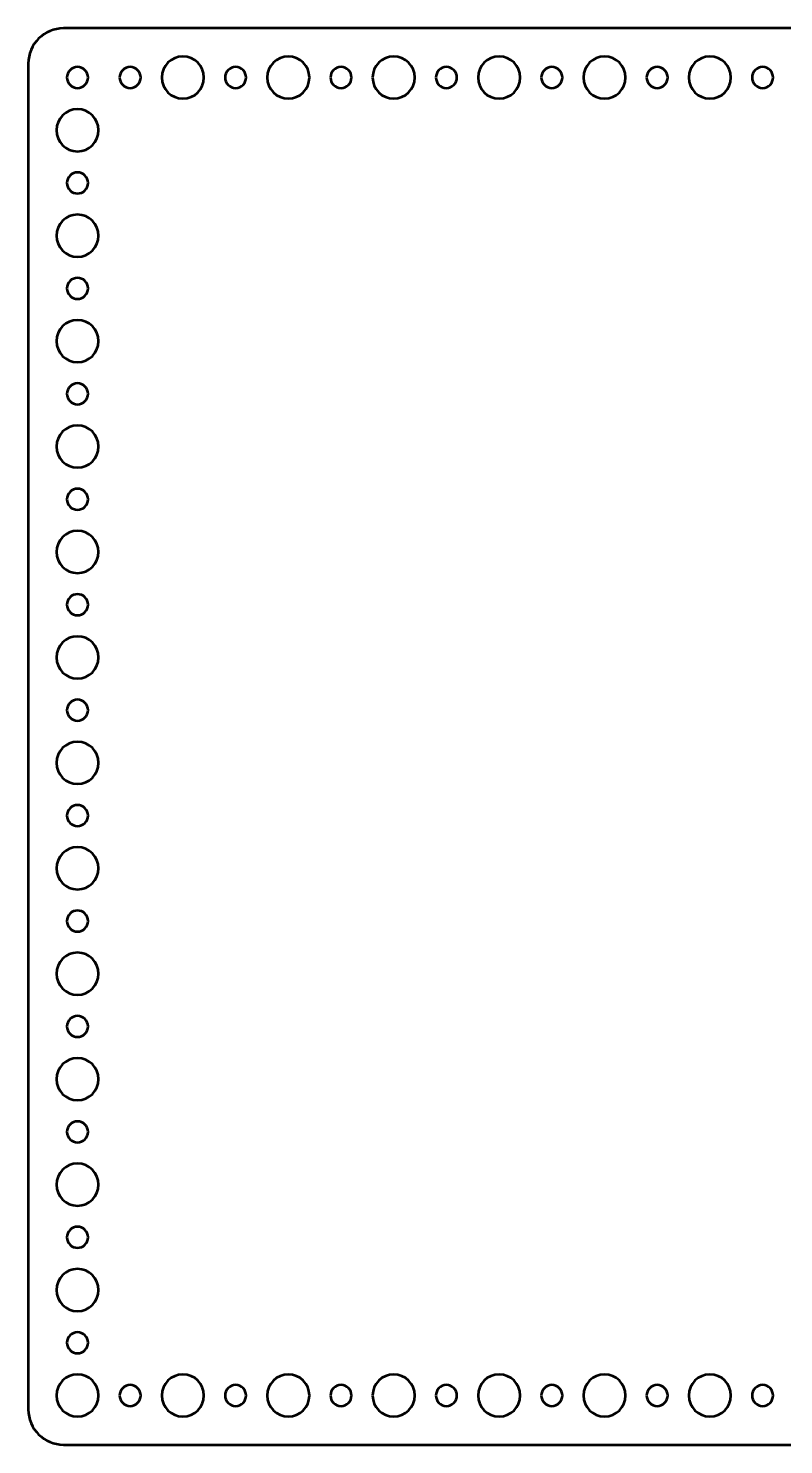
# Model space of a CAD drawing. Header units: centimetres. Extents: x -10.4 to 10.4, y -10.1 to 10.1.
# Drawn here: x -10.45 to 0.3, y -10.07 to 10.07 of the extents above; entities that cross this region are included whole.
import ezdxf

# ---------------------------------------------------------------- set-up
doc = ezdxf.new("R2010")
doc.units = ezdxf.units.CM
doc.header["$MEASUREMENT"] = 0
doc.layers.add('Layer 1', color=7, linetype='Continuous')

msp = doc.modelspace()

# ---------------------------------------------------------------- linework, layer by layer
at = {"layer": 'Layer 1', "lineweight": 53}
for points, knots in [([(9.95, -10.075), (9.95, -10.075), (-9.95, -10.075), (-9.95, -10.075), (-9.95, -10.075), (-10.22614, -10.075), (-10.45, -9.85114), (-10.45, -9.575), (-10.45, -9.575), (-10.45, -9.575), (-10.45, 9.575), (-10.45, 9.575), (-10.45, 9.575), (-10.45, 9.85114), (-10.22614, 10.075), (-9.95, 10.075), (-9.95, 10.075), (-9.95, 10.075), (9.95, 10.075), (9.95, 10.075), (9.95, 10.075), (10.22614, 10.075), (10.45, 9.85114), (10.45, 9.575), (10.45, 9.575), (10.45, 9.575), (10.45, -9.575), (10.45, -9.575), (10.45, -9.575), (10.45, -9.85114), (10.22614, -10.075), (9.95, -10.075)], [0, 0, 0, 0, 0.11111111, 0.11111111, 0.11111111, 0.11111111, 0.22222222, 0.22222222, 0.22222222, 0.22222222, 0.33333333, 0.33333333, 0.33333333, 0.33333333, 0.44444444, 0.44444444, 0.44444444, 0.44444444, 0.55555556, 0.55555556, 0.55555556, 0.55555556, 0.66666667, 0.66666667, 0.66666667, 0.66666667, 0.77777778, 0.77777778, 0.77777778, 0.77777778, 1, 1, 1, 1]), ([(-8.55, 9.375), (-8.55, 9.54069), (-8.41569, 9.675), (-8.25, 9.675), (-8.25, 9.675), (-8.08431, 9.675), (-7.95, 9.54069), (-7.95, 9.375), (-7.95, 9.375), (-7.95, 9.20931), (-8.08431, 9.075), (-8.25, 9.075), (-8.25, 9.075), (-8.41569, 9.075), (-8.55, 9.20931), (-8.55, 9.375)], [0, 0, 0, 0, 0.2, 0.2, 0.2, 0.2, 0.4, 0.4, 0.4, 0.4, 0.6, 0.6, 0.6, 0.6, 1, 1, 1, 1]), ([(-7.05, 9.375), (-7.05, 9.54069), (-6.91569, 9.675), (-6.75, 9.675), (-6.75, 9.675), (-6.58431, 9.675), (-6.45, 9.54069), (-6.45, 9.375), (-6.45, 9.375), (-6.45, 9.20931), (-6.58431, 9.075), (-6.75, 9.075), (-6.75, 9.075), (-6.91569, 9.075), (-7.05, 9.20931), (-7.05, 9.375)], [0, 0, 0, 0, 0.2, 0.2, 0.2, 0.2, 0.4, 0.4, 0.4, 0.4, 0.6, 0.6, 0.6, 0.6, 1, 1, 1, 1]), ([(-5.55, 9.375), (-5.55, 9.54069), (-5.41569, 9.675), (-5.25, 9.675), (-5.25, 9.675), (-5.08431, 9.675), (-4.95, 9.54069), (-4.95, 9.375), (-4.95, 9.375), (-4.95, 9.20931), (-5.08431, 9.075), (-5.25, 9.075), (-5.25, 9.075), (-5.41569, 9.075), (-5.55, 9.20931), (-5.55, 9.375)], [0, 0, 0, 0, 0.2, 0.2, 0.2, 0.2, 0.4, 0.4, 0.4, 0.4, 0.6, 0.6, 0.6, 0.6, 1, 1, 1, 1]), ([(-4.05, 9.375), (-4.05, 9.54069), (-3.91569, 9.675), (-3.75, 9.675), (-3.75, 9.675), (-3.58431, 9.675), (-3.45, 9.54069), (-3.45, 9.375), (-3.45, 9.375), (-3.45, 9.20931), (-3.58431, 9.075), (-3.75, 9.075), (-3.75, 9.075), (-3.91569, 9.075), (-4.05, 9.20931), (-4.05, 9.375)], [0, 0, 0, 0, 0.2, 0.2, 0.2, 0.2, 0.4, 0.4, 0.4, 0.4, 0.6, 0.6, 0.6, 0.6, 1, 1, 1, 1]), ([(-2.55, 9.375), (-2.55, 9.54069), (-2.41569, 9.675), (-2.25, 9.675), (-2.25, 9.675), (-2.08431, 9.675), (-1.95, 9.54069), (-1.95, 9.375), (-1.95, 9.375), (-1.95, 9.20931), (-2.08431, 9.075), (-2.25, 9.075), (-2.25, 9.075), (-2.41569, 9.075), (-2.55, 9.20931), (-2.55, 9.375)], [0, 0, 0, 0, 0.2, 0.2, 0.2, 0.2, 0.4, 0.4, 0.4, 0.4, 0.6, 0.6, 0.6, 0.6, 1, 1, 1, 1]), ([(-1.05, 9.375), (-1.05, 9.54069), (-0.91569, 9.675), (-0.75, 9.675), (-0.75, 9.675), (-0.58431, 9.675), (-0.45, 9.54069), (-0.45, 9.375), (-0.45, 9.375), (-0.45, 9.20931), (-0.58431, 9.075), (-0.75, 9.075), (-0.75, 9.075), (-0.91569, 9.075), (-1.05, 9.20931), (-1.05, 9.375)], [0, 0, 0, 0, 0.2, 0.2, 0.2, 0.2, 0.4, 0.4, 0.4, 0.4, 0.6, 0.6, 0.6, 0.6, 1, 1, 1, 1]), ([(-9.75, 9.225), (-9.83284, 9.225), (-9.9, 9.29216), (-9.9, 9.375), (-9.9, 9.375), (-9.9, 9.45784), (-9.83284, 9.525), (-9.75, 9.525), (-9.75, 9.525), (-9.66716, 9.525), (-9.6, 9.45784), (-9.6, 9.375), (-9.6, 9.375), (-9.6, 9.29216), (-9.66716, 9.225), (-9.75, 9.225)], [0, 0, 0, 0, 0.2, 0.2, 0.2, 0.2, 0.4, 0.4, 0.4, 0.4, 0.6, 0.6, 0.6, 0.6, 1, 1, 1, 1]), ([(-9.15, 9.375), (-9.15, 9.45784), (-9.08284, 9.525), (-9, 9.525), (-9, 9.525), (-8.91716, 9.525), (-8.85, 9.45784), (-8.85, 9.375), (-8.85, 9.375), (-8.85, 9.29216), (-8.91716, 9.225), (-9, 9.225), (-9, 9.225), (-9.08284, 9.225), (-9.15, 9.29216), (-9.15, 9.375)], [0, 0, 0, 0, 0.2, 0.2, 0.2, 0.2, 0.4, 0.4, 0.4, 0.4, 0.6, 0.6, 0.6, 0.6, 1, 1, 1, 1]), ([(-7.65, 9.375), (-7.65, 9.45784), (-7.58284, 9.525), (-7.5, 9.525), (-7.5, 9.525), (-7.41716, 9.525), (-7.35, 9.45784), (-7.35, 9.375), (-7.35, 9.375), (-7.35, 9.29216), (-7.41716, 9.225), (-7.5, 9.225), (-7.5, 9.225), (-7.58284, 9.225), (-7.65, 9.29216), (-7.65, 9.375)], [0, 0, 0, 0, 0.2, 0.2, 0.2, 0.2, 0.4, 0.4, 0.4, 0.4, 0.6, 0.6, 0.6, 0.6, 1, 1, 1, 1]), ([(-6.15, 9.375), (-6.15, 9.45784), (-6.08284, 9.525), (-6, 9.525), (-6, 9.525), (-5.91716, 9.525), (-5.85, 9.45784), (-5.85, 9.375), (-5.85, 9.375), (-5.85, 9.29216), (-5.91716, 9.225), (-6, 9.225), (-6, 9.225), (-6.08284, 9.225), (-6.15, 9.29216), (-6.15, 9.375)], [0, 0, 0, 0, 0.2, 0.2, 0.2, 0.2, 0.4, 0.4, 0.4, 0.4, 0.6, 0.6, 0.6, 0.6, 1, 1, 1, 1]), ([(-4.65, 9.375), (-4.65, 9.45784), (-4.58284, 9.525), (-4.5, 9.525), (-4.5, 9.525), (-4.41716, 9.525), (-4.35, 9.45784), (-4.35, 9.375), (-4.35, 9.375), (-4.35, 9.29216), (-4.41716, 9.225), (-4.5, 9.225), (-4.5, 9.225), (-4.58284, 9.225), (-4.65, 9.29216), (-4.65, 9.375)], [0, 0, 0, 0, 0.2, 0.2, 0.2, 0.2, 0.4, 0.4, 0.4, 0.4, 0.6, 0.6, 0.6, 0.6, 1, 1, 1, 1]), ([(-3.15, 9.375), (-3.15, 9.45784), (-3.08284, 9.525), (-3, 9.525), (-3, 9.525), (-2.91716, 9.525), (-2.85, 9.45784), (-2.85, 9.375), (-2.85, 9.375), (-2.85, 9.29216), (-2.91716, 9.225), (-3, 9.225), (-3, 9.225), (-3.08284, 9.225), (-3.15, 9.29216), (-3.15, 9.375)], [0, 0, 0, 0, 0.2, 0.2, 0.2, 0.2, 0.4, 0.4, 0.4, 0.4, 0.6, 0.6, 0.6, 0.6, 1, 1, 1, 1]), ([(-1.65, 9.375), (-1.65, 9.45784), (-1.58284, 9.525), (-1.5, 9.525), (-1.5, 9.525), (-1.41716, 9.525), (-1.35, 9.45784), (-1.35, 9.375), (-1.35, 9.375), (-1.35, 9.29216), (-1.41716, 9.225), (-1.5, 9.225), (-1.5, 9.225), (-1.58284, 9.225), (-1.65, 9.29216), (-1.65, 9.375)], [0, 0, 0, 0, 0.2, 0.2, 0.2, 0.2, 0.4, 0.4, 0.4, 0.4, 0.6, 0.6, 0.6, 0.6, 1, 1, 1, 1]), ([(-0.15, 9.375), (-0.15, 9.45784), (-0.08284, 9.525), (0, 9.525), (0, 9.525), (0.08284, 9.525), (0.15, 9.45784), (0.15, 9.375), (0.15, 9.375), (0.15, 9.29216), (0.08284, 9.225), (0, 9.225), (0, 9.225), (-0.08284, 9.225), (-0.15, 9.29216), (-0.15, 9.375)], [0, 0, 0, 0, 0.2, 0.2, 0.2, 0.2, 0.4, 0.4, 0.4, 0.4, 0.6, 0.6, 0.6, 0.6, 1, 1, 1, 1]), ([(-9.75, 8.325), (-9.91569, 8.325), (-10.05, 8.45931), (-10.05, 8.625), (-10.05, 8.625), (-10.05, 8.79069), (-9.91569, 8.925), (-9.75, 8.925), (-9.75, 8.925), (-9.58431, 8.925), (-9.45, 8.79069), (-9.45, 8.625), (-9.45, 8.625), (-9.45, 8.45931), (-9.58431, 8.325), (-9.75, 8.325)], [0, 0, 0, 0, 0.2, 0.2, 0.2, 0.2, 0.4, 0.4, 0.4, 0.4, 0.6, 0.6, 0.6, 0.6, 1, 1, 1, 1]), ([(-9.75, 7.725), (-9.83284, 7.725), (-9.9, 7.79216), (-9.9, 7.875), (-9.9, 7.875), (-9.9, 7.95784), (-9.83284, 8.025), (-9.75, 8.025), (-9.75, 8.025), (-9.66716, 8.025), (-9.6, 7.95784), (-9.6, 7.875), (-9.6, 7.875), (-9.6, 7.79216), (-9.66716, 7.725), (-9.75, 7.725)], [0, 0, 0, 0, 0.2, 0.2, 0.2, 0.2, 0.4, 0.4, 0.4, 0.4, 0.6, 0.6, 0.6, 0.6, 1, 1, 1, 1]), ([(-9.75, 6.825), (-9.91569, 6.825), (-10.05, 6.95931), (-10.05, 7.125), (-10.05, 7.125), (-10.05, 7.29069), (-9.91569, 7.425), (-9.75, 7.425), (-9.75, 7.425), (-9.58431, 7.425), (-9.45, 7.29069), (-9.45, 7.125), (-9.45, 7.125), (-9.45, 6.95931), (-9.58431, 6.825), (-9.75, 6.825)], [0, 0, 0, 0, 0.2, 0.2, 0.2, 0.2, 0.4, 0.4, 0.4, 0.4, 0.6, 0.6, 0.6, 0.6, 1, 1, 1, 1]), ([(-9.75, 6.225), (-9.83284, 6.225), (-9.9, 6.29216), (-9.9, 6.375), (-9.9, 6.375), (-9.9, 6.45784), (-9.83284, 6.525), (-9.75, 6.525), (-9.75, 6.525), (-9.66716, 6.525), (-9.6, 6.45784), (-9.6, 6.375), (-9.6, 6.375), (-9.6, 6.29216), (-9.66716, 6.225), (-9.75, 6.225)], [0, 0, 0, 0, 0.2, 0.2, 0.2, 0.2, 0.4, 0.4, 0.4, 0.4, 0.6, 0.6, 0.6, 0.6, 1, 1, 1, 1]), ([(-9.75, 5.325), (-9.91569, 5.325), (-10.05, 5.45931), (-10.05, 5.625), (-10.05, 5.625), (-10.05, 5.79069), (-9.91569, 5.925), (-9.75, 5.925), (-9.75, 5.925), (-9.58431, 5.925), (-9.45, 5.79069), (-9.45, 5.625), (-9.45, 5.625), (-9.45, 5.45931), (-9.58431, 5.325), (-9.75, 5.325)], [0, 0, 0, 0, 0.2, 0.2, 0.2, 0.2, 0.4, 0.4, 0.4, 0.4, 0.6, 0.6, 0.6, 0.6, 1, 1, 1, 1]), ([(-9.75, 4.725), (-9.83284, 4.725), (-9.9, 4.79216), (-9.9, 4.875), (-9.9, 4.875), (-9.9, 4.95784), (-9.83284, 5.025), (-9.75, 5.025), (-9.75, 5.025), (-9.66716, 5.025), (-9.6, 4.95784), (-9.6, 4.875), (-9.6, 4.875), (-9.6, 4.79216), (-9.66716, 4.725), (-9.75, 4.725)], [0, 0, 0, 0, 0.2, 0.2, 0.2, 0.2, 0.4, 0.4, 0.4, 0.4, 0.6, 0.6, 0.6, 0.6, 1, 1, 1, 1]), ([(-9.75, 3.825), (-9.91569, 3.825), (-10.05, 3.95931), (-10.05, 4.125), (-10.05, 4.125), (-10.05, 4.29069), (-9.91569, 4.425), (-9.75, 4.425), (-9.75, 4.425), (-9.58431, 4.425), (-9.45, 4.29069), (-9.45, 4.125), (-9.45, 4.125), (-9.45, 3.95931), (-9.58431, 3.825), (-9.75, 3.825)], [0, 0, 0, 0, 0.2, 0.2, 0.2, 0.2, 0.4, 0.4, 0.4, 0.4, 0.6, 0.6, 0.6, 0.6, 1, 1, 1, 1]), ([(-9.75, 3.225), (-9.83284, 3.225), (-9.9, 3.29216), (-9.9, 3.375), (-9.9, 3.375), (-9.9, 3.45784), (-9.83284, 3.525), (-9.75, 3.525), (-9.75, 3.525), (-9.66716, 3.525), (-9.6, 3.45784), (-9.6, 3.375), (-9.6, 3.375), (-9.6, 3.29216), (-9.66716, 3.225), (-9.75, 3.225)], [0, 0, 0, 0, 0.2, 0.2, 0.2, 0.2, 0.4, 0.4, 0.4, 0.4, 0.6, 0.6, 0.6, 0.6, 1, 1, 1, 1]), ([(-9.75, 2.325), (-9.91569, 2.325), (-10.05, 2.45931), (-10.05, 2.625), (-10.05, 2.625), (-10.05, 2.79069), (-9.91569, 2.925), (-9.75, 2.925), (-9.75, 2.925), (-9.58431, 2.925), (-9.45, 2.79069), (-9.45, 2.625), (-9.45, 2.625), (-9.45, 2.45931), (-9.58431, 2.325), (-9.75, 2.325)], [0, 0, 0, 0, 0.2, 0.2, 0.2, 0.2, 0.4, 0.4, 0.4, 0.4, 0.6, 0.6, 0.6, 0.6, 1, 1, 1, 1]), ([(-9.75, 1.725), (-9.83284, 1.725), (-9.9, 1.79216), (-9.9, 1.875), (-9.9, 1.875), (-9.9, 1.95784), (-9.83284, 2.025), (-9.75, 2.025), (-9.75, 2.025), (-9.66716, 2.025), (-9.6, 1.95784), (-9.6, 1.875), (-9.6, 1.875), (-9.6, 1.79216), (-9.66716, 1.725), (-9.75, 1.725)], [0, 0, 0, 0, 0.2, 0.2, 0.2, 0.2, 0.4, 0.4, 0.4, 0.4, 0.6, 0.6, 0.6, 0.6, 1, 1, 1, 1]), ([(-9.75, 0.825), (-9.91569, 0.825), (-10.05, 0.95931), (-10.05, 1.125), (-10.05, 1.125), (-10.05, 1.29069), (-9.91569, 1.425), (-9.75, 1.425), (-9.75, 1.425), (-9.58431, 1.425), (-9.45, 1.29069), (-9.45, 1.125), (-9.45, 1.125), (-9.45, 0.95931), (-9.58431, 0.825), (-9.75, 0.825)], [0, 0, 0, 0, 0.2, 0.2, 0.2, 0.2, 0.4, 0.4, 0.4, 0.4, 0.6, 0.6, 0.6, 0.6, 1, 1, 1, 1]), ([(-9.75, 0.225), (-9.83284, 0.225), (-9.9, 0.29216), (-9.9, 0.375), (-9.9, 0.375), (-9.9, 0.45784), (-9.83284, 0.525), (-9.75, 0.525), (-9.75, 0.525), (-9.66716, 0.525), (-9.6, 0.45784), (-9.6, 0.375), (-9.6, 0.375), (-9.6, 0.29216), (-9.66716, 0.225), (-9.75, 0.225)], [0, 0, 0, 0, 0.2, 0.2, 0.2, 0.2, 0.4, 0.4, 0.4, 0.4, 0.6, 0.6, 0.6, 0.6, 1, 1, 1, 1]), ([(-9.75, -0.675), (-9.91569, -0.675), (-10.05, -0.54069), (-10.05, -0.375), (-10.05, -0.375), (-10.05, -0.20931), (-9.91569, -0.075), (-9.75, -0.075), (-9.75, -0.075), (-9.58431, -0.075), (-9.45, -0.20931), (-9.45, -0.375), (-9.45, -0.375), (-9.45, -0.54069), (-9.58431, -0.675), (-9.75, -0.675)], [0, 0, 0, 0, 0.2, 0.2, 0.2, 0.2, 0.4, 0.4, 0.4, 0.4, 0.6, 0.6, 0.6, 0.6, 1, 1, 1, 1]), ([(-9.75, -1.275), (-9.83284, -1.275), (-9.9, -1.20784), (-9.9, -1.125), (-9.9, -1.125), (-9.9, -1.04216), (-9.83284, -0.975), (-9.75, -0.975), (-9.75, -0.975), (-9.66716, -0.975), (-9.6, -1.04216), (-9.6, -1.125), (-9.6, -1.125), (-9.6, -1.20784), (-9.66716, -1.275), (-9.75, -1.275)], [0, 0, 0, 0, 0.2, 0.2, 0.2, 0.2, 0.4, 0.4, 0.4, 0.4, 0.6, 0.6, 0.6, 0.6, 1, 1, 1, 1]), ([(-9.75, -2.175), (-9.91569, -2.175), (-10.05, -2.04069), (-10.05, -1.875), (-10.05, -1.875), (-10.05, -1.70931), (-9.91569, -1.575), (-9.75, -1.575), (-9.75, -1.575), (-9.58431, -1.575), (-9.45, -1.70931), (-9.45, -1.875), (-9.45, -1.875), (-9.45, -2.04069), (-9.58431, -2.175), (-9.75, -2.175)], [0, 0, 0, 0, 0.2, 0.2, 0.2, 0.2, 0.4, 0.4, 0.4, 0.4, 0.6, 0.6, 0.6, 0.6, 1, 1, 1, 1]), ([(-9.75, -2.775), (-9.83284, -2.775), (-9.9, -2.70784), (-9.9, -2.625), (-9.9, -2.625), (-9.9, -2.54216), (-9.83284, -2.475), (-9.75, -2.475), (-9.75, -2.475), (-9.66716, -2.475), (-9.6, -2.54216), (-9.6, -2.625), (-9.6, -2.625), (-9.6, -2.70784), (-9.66716, -2.775), (-9.75, -2.775)], [0, 0, 0, 0, 0.2, 0.2, 0.2, 0.2, 0.4, 0.4, 0.4, 0.4, 0.6, 0.6, 0.6, 0.6, 1, 1, 1, 1]), ([(-9.75, -3.675), (-9.91569, -3.675), (-10.05, -3.54069), (-10.05, -3.375), (-10.05, -3.375), (-10.05, -3.20931), (-9.91569, -3.075), (-9.75, -3.075), (-9.75, -3.075), (-9.58431, -3.075), (-9.45, -3.20931), (-9.45, -3.375), (-9.45, -3.375), (-9.45, -3.54069), (-9.58431, -3.675), (-9.75, -3.675)], [0, 0, 0, 0, 0.2, 0.2, 0.2, 0.2, 0.4, 0.4, 0.4, 0.4, 0.6, 0.6, 0.6, 0.6, 1, 1, 1, 1]), ([(-9.75, -4.275), (-9.83284, -4.275), (-9.9, -4.20784), (-9.9, -4.125), (-9.9, -4.125), (-9.9, -4.04216), (-9.83284, -3.975), (-9.75, -3.975), (-9.75, -3.975), (-9.66716, -3.975), (-9.6, -4.04216), (-9.6, -4.125), (-9.6, -4.125), (-9.6, -4.20784), (-9.66716, -4.275), (-9.75, -4.275)], [0, 0, 0, 0, 0.2, 0.2, 0.2, 0.2, 0.4, 0.4, 0.4, 0.4, 0.6, 0.6, 0.6, 0.6, 1, 1, 1, 1]), ([(-9.75, -5.175), (-9.91569, -5.175), (-10.05, -5.04069), (-10.05, -4.875), (-10.05, -4.875), (-10.05, -4.70931), (-9.91569, -4.575), (-9.75, -4.575), (-9.75, -4.575), (-9.58431, -4.575), (-9.45, -4.70931), (-9.45, -4.875), (-9.45, -4.875), (-9.45, -5.04069), (-9.58431, -5.175), (-9.75, -5.175)], [0, 0, 0, 0, 0.2, 0.2, 0.2, 0.2, 0.4, 0.4, 0.4, 0.4, 0.6, 0.6, 0.6, 0.6, 1, 1, 1, 1]), ([(-9.75, -5.775), (-9.83284, -5.775), (-9.9, -5.70784), (-9.9, -5.625), (-9.9, -5.625), (-9.9, -5.54216), (-9.83284, -5.475), (-9.75, -5.475), (-9.75, -5.475), (-9.66716, -5.475), (-9.6, -5.54216), (-9.6, -5.625), (-9.6, -5.625), (-9.6, -5.70784), (-9.66716, -5.775), (-9.75, -5.775)], [0, 0, 0, 0, 0.2, 0.2, 0.2, 0.2, 0.4, 0.4, 0.4, 0.4, 0.6, 0.6, 0.6, 0.6, 1, 1, 1, 1]), ([(-9.75, -6.675), (-9.91569, -6.675), (-10.05, -6.54069), (-10.05, -6.375), (-10.05, -6.375), (-10.05, -6.20931), (-9.91569, -6.075), (-9.75, -6.075), (-9.75, -6.075), (-9.58431, -6.075), (-9.45, -6.20931), (-9.45, -6.375), (-9.45, -6.375), (-9.45, -6.54069), (-9.58431, -6.675), (-9.75, -6.675)], [0, 0, 0, 0, 0.2, 0.2, 0.2, 0.2, 0.4, 0.4, 0.4, 0.4, 0.6, 0.6, 0.6, 0.6, 1, 1, 1, 1]), ([(-9.75, -7.275), (-9.83284, -7.275), (-9.9, -7.20784), (-9.9, -7.125), (-9.9, -7.125), (-9.9, -7.04216), (-9.83284, -6.975), (-9.75, -6.975), (-9.75, -6.975), (-9.66716, -6.975), (-9.6, -7.04216), (-9.6, -7.125), (-9.6, -7.125), (-9.6, -7.20784), (-9.66716, -7.275), (-9.75, -7.275)], [0, 0, 0, 0, 0.2, 0.2, 0.2, 0.2, 0.4, 0.4, 0.4, 0.4, 0.6, 0.6, 0.6, 0.6, 1, 1, 1, 1]), ([(-9.75, -8.175), (-9.91569, -8.175), (-10.05, -8.04069), (-10.05, -7.875), (-10.05, -7.875), (-10.05, -7.70931), (-9.91569, -7.575), (-9.75, -7.575), (-9.75, -7.575), (-9.58431, -7.575), (-9.45, -7.70931), (-9.45, -7.875), (-9.45, -7.875), (-9.45, -8.04069), (-9.58431, -8.175), (-9.75, -8.175)], [0, 0, 0, 0, 0.2, 0.2, 0.2, 0.2, 0.4, 0.4, 0.4, 0.4, 0.6, 0.6, 0.6, 0.6, 1, 1, 1, 1]), ([(-9.75, -8.775), (-9.83284, -8.775), (-9.9, -8.70784), (-9.9, -8.625), (-9.9, -8.625), (-9.9, -8.54216), (-9.83284, -8.475), (-9.75, -8.475), (-9.75, -8.475), (-9.66716, -8.475), (-9.6, -8.54216), (-9.6, -8.625), (-9.6, -8.625), (-9.6, -8.70784), (-9.66716, -8.775), (-9.75, -8.775)], [0, 0, 0, 0, 0.2, 0.2, 0.2, 0.2, 0.4, 0.4, 0.4, 0.4, 0.6, 0.6, 0.6, 0.6, 1, 1, 1, 1]), ([(-10.05, -9.375), (-10.05, -9.20931), (-9.91569, -9.075), (-9.75, -9.075), (-9.75, -9.075), (-9.58431, -9.075), (-9.45, -9.20931), (-9.45, -9.375), (-9.45, -9.375), (-9.45, -9.54069), (-9.58431, -9.675), (-9.75, -9.675), (-9.75, -9.675), (-9.91569, -9.675), (-10.05, -9.54069), (-10.05, -9.375)], [0, 0, 0, 0, 0.2, 0.2, 0.2, 0.2, 0.4, 0.4, 0.4, 0.4, 0.6, 0.6, 0.6, 0.6, 1, 1, 1, 1]), ([(-9.15, -9.375), (-9.15, -9.29216), (-9.08284, -9.225), (-9, -9.225), (-9, -9.225), (-8.91716, -9.225), (-8.85, -9.29216), (-8.85, -9.375), (-8.85, -9.375), (-8.85, -9.45784), (-8.91716, -9.525), (-9, -9.525), (-9, -9.525), (-9.08284, -9.525), (-9.15, -9.45784), (-9.15, -9.375)], [0, 0, 0, 0, 0.2, 0.2, 0.2, 0.2, 0.4, 0.4, 0.4, 0.4, 0.6, 0.6, 0.6, 0.6, 1, 1, 1, 1]), ([(-8.55, -9.375), (-8.55, -9.20931), (-8.41569, -9.075), (-8.25, -9.075), (-8.25, -9.075), (-8.08431, -9.075), (-7.95, -9.20931), (-7.95, -9.375), (-7.95, -9.375), (-7.95, -9.54069), (-8.08431, -9.675), (-8.25, -9.675), (-8.25, -9.675), (-8.41569, -9.675), (-8.55, -9.54069), (-8.55, -9.375)], [0, 0, 0, 0, 0.2, 0.2, 0.2, 0.2, 0.4, 0.4, 0.4, 0.4, 0.6, 0.6, 0.6, 0.6, 1, 1, 1, 1]), ([(-7.65, -9.375), (-7.65, -9.29216), (-7.58284, -9.225), (-7.5, -9.225), (-7.5, -9.225), (-7.41716, -9.225), (-7.35, -9.29216), (-7.35, -9.375), (-7.35, -9.375), (-7.35, -9.45784), (-7.41716, -9.525), (-7.5, -9.525), (-7.5, -9.525), (-7.58284, -9.525), (-7.65, -9.45784), (-7.65, -9.375)], [0, 0, 0, 0, 0.2, 0.2, 0.2, 0.2, 0.4, 0.4, 0.4, 0.4, 0.6, 0.6, 0.6, 0.6, 1, 1, 1, 1]), ([(-7.05, -9.375), (-7.05, -9.20931), (-6.91569, -9.075), (-6.75, -9.075), (-6.75, -9.075), (-6.58431, -9.075), (-6.45, -9.20931), (-6.45, -9.375), (-6.45, -9.375), (-6.45, -9.54069), (-6.58431, -9.675), (-6.75, -9.675), (-6.75, -9.675), (-6.91569, -9.675), (-7.05, -9.54069), (-7.05, -9.375)], [0, 0, 0, 0, 0.2, 0.2, 0.2, 0.2, 0.4, 0.4, 0.4, 0.4, 0.6, 0.6, 0.6, 0.6, 1, 1, 1, 1]), ([(-6.15, -9.375), (-6.15, -9.29216), (-6.08284, -9.225), (-6, -9.225), (-6, -9.225), (-5.91716, -9.225), (-5.85, -9.29216), (-5.85, -9.375), (-5.85, -9.375), (-5.85, -9.45784), (-5.91716, -9.525), (-6, -9.525), (-6, -9.525), (-6.08284, -9.525), (-6.15, -9.45784), (-6.15, -9.375)], [0, 0, 0, 0, 0.2, 0.2, 0.2, 0.2, 0.4, 0.4, 0.4, 0.4, 0.6, 0.6, 0.6, 0.6, 1, 1, 1, 1]), ([(-5.55, -9.375), (-5.55, -9.20931), (-5.41569, -9.075), (-5.25, -9.075), (-5.25, -9.075), (-5.08431, -9.075), (-4.95, -9.20931), (-4.95, -9.375), (-4.95, -9.375), (-4.95, -9.54069), (-5.08431, -9.675), (-5.25, -9.675), (-5.25, -9.675), (-5.41569, -9.675), (-5.55, -9.54069), (-5.55, -9.375)], [0, 0, 0, 0, 0.2, 0.2, 0.2, 0.2, 0.4, 0.4, 0.4, 0.4, 0.6, 0.6, 0.6, 0.6, 1, 1, 1, 1]), ([(-4.65, -9.375), (-4.65, -9.29216), (-4.58284, -9.225), (-4.5, -9.225), (-4.5, -9.225), (-4.41716, -9.225), (-4.35, -9.29216), (-4.35, -9.375), (-4.35, -9.375), (-4.35, -9.45784), (-4.41716, -9.525), (-4.5, -9.525), (-4.5, -9.525), (-4.58284, -9.525), (-4.65, -9.45784), (-4.65, -9.375)], [0, 0, 0, 0, 0.2, 0.2, 0.2, 0.2, 0.4, 0.4, 0.4, 0.4, 0.6, 0.6, 0.6, 0.6, 1, 1, 1, 1]), ([(-4.05, -9.375), (-4.05, -9.20931), (-3.91569, -9.075), (-3.75, -9.075), (-3.75, -9.075), (-3.58431, -9.075), (-3.45, -9.20931), (-3.45, -9.375), (-3.45, -9.375), (-3.45, -9.54069), (-3.58431, -9.675), (-3.75, -9.675), (-3.75, -9.675), (-3.91569, -9.675), (-4.05, -9.54069), (-4.05, -9.375)], [0, 0, 0, 0, 0.2, 0.2, 0.2, 0.2, 0.4, 0.4, 0.4, 0.4, 0.6, 0.6, 0.6, 0.6, 1, 1, 1, 1]), ([(-3.15, -9.375), (-3.15, -9.29216), (-3.08284, -9.225), (-3, -9.225), (-3, -9.225), (-2.91716, -9.225), (-2.85, -9.29216), (-2.85, -9.375), (-2.85, -9.375), (-2.85, -9.45784), (-2.91716, -9.525), (-3, -9.525), (-3, -9.525), (-3.08284, -9.525), (-3.15, -9.45784), (-3.15, -9.375)], [0, 0, 0, 0, 0.2, 0.2, 0.2, 0.2, 0.4, 0.4, 0.4, 0.4, 0.6, 0.6, 0.6, 0.6, 1, 1, 1, 1]), ([(-2.55, -9.375), (-2.55, -9.20931), (-2.41569, -9.075), (-2.25, -9.075), (-2.25, -9.075), (-2.08431, -9.075), (-1.95, -9.20931), (-1.95, -9.375), (-1.95, -9.375), (-1.95, -9.54069), (-2.08431, -9.675), (-2.25, -9.675), (-2.25, -9.675), (-2.41569, -9.675), (-2.55, -9.54069), (-2.55, -9.375)], [0, 0, 0, 0, 0.2, 0.2, 0.2, 0.2, 0.4, 0.4, 0.4, 0.4, 0.6, 0.6, 0.6, 0.6, 1, 1, 1, 1]), ([(-1.65, -9.375), (-1.65, -9.29216), (-1.58284, -9.225), (-1.5, -9.225), (-1.5, -9.225), (-1.41716, -9.225), (-1.35, -9.29216), (-1.35, -9.375), (-1.35, -9.375), (-1.35, -9.45784), (-1.41716, -9.525), (-1.5, -9.525), (-1.5, -9.525), (-1.58284, -9.525), (-1.65, -9.45784), (-1.65, -9.375)], [0, 0, 0, 0, 0.2, 0.2, 0.2, 0.2, 0.4, 0.4, 0.4, 0.4, 0.6, 0.6, 0.6, 0.6, 1, 1, 1, 1]), ([(-1.05, -9.375), (-1.05, -9.20931), (-0.91569, -9.075), (-0.75, -9.075), (-0.75, -9.075), (-0.58431, -9.075), (-0.45, -9.20931), (-0.45, -9.375), (-0.45, -9.375), (-0.45, -9.54069), (-0.58431, -9.675), (-0.75, -9.675), (-0.75, -9.675), (-0.91569, -9.675), (-1.05, -9.54069), (-1.05, -9.375)], [0, 0, 0, 0, 0.2, 0.2, 0.2, 0.2, 0.4, 0.4, 0.4, 0.4, 0.6, 0.6, 0.6, 0.6, 1, 1, 1, 1]), ([(-0.15, -9.375), (-0.15, -9.29216), (-0.08284, -9.225), (0, -9.225), (0, -9.225), (0.08284, -9.225), (0.15, -9.29216), (0.15, -9.375), (0.15, -9.375), (0.15, -9.45784), (0.08284, -9.525), (0, -9.525), (0, -9.525), (-0.08284, -9.525), (-0.15, -9.45784), (-0.15, -9.375)], [0, 0, 0, 0, 0.2, 0.2, 0.2, 0.2, 0.4, 0.4, 0.4, 0.4, 0.6, 0.6, 0.6, 0.6, 1, 1, 1, 1])]:
    msp.add_open_spline(points, degree=3, knots=knots, dxfattribs=at)

doc.saveas('drawing.dxf')
